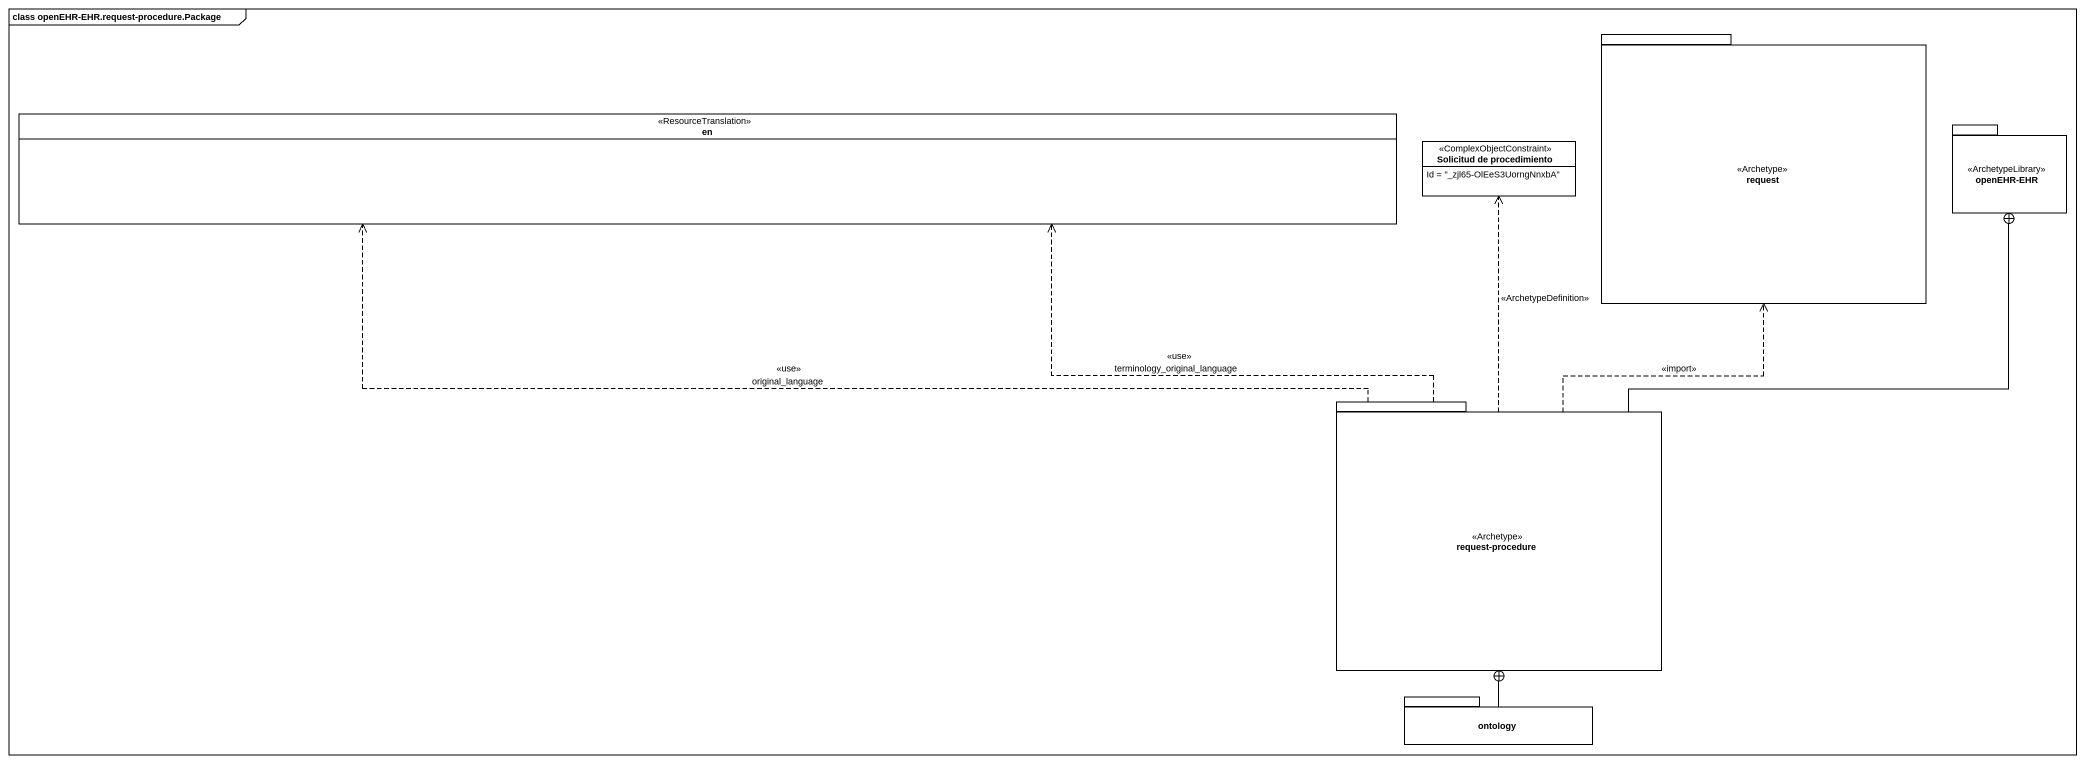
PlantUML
@startuml
mainframe class openEHR-EHR.request-procedure.Package
hide circle
hide empty members
package request <<Archetype>> {
}
enum en <<ResourceTranslation>>
class "Solicitud de procedimiento" as Solicitud_de_procedimiento <<ComplexObjectConstraint>> {
  Id = "_zjl65-OlEeS3UorngNnxbA"
}
package "openEHR-EHR" as openEHR_EHR <<ArchetypeLibrary>> {
}
package "request-procedure" as request_procedure <<Archetype>> {
}
package ontology {
}
request_procedure .up.> request : <<import>>
request_procedure .left.> en : <<use>>\noriginal_language
request_procedure .left.> en : <<use>>\nterminology_original_language
request_procedure .up.> Solicitud_de_procedimiento : <<ArchetypeDefinition>>
request_procedure -up-+ openEHR_EHR
ontology -up-+ request_procedure
@enduml
